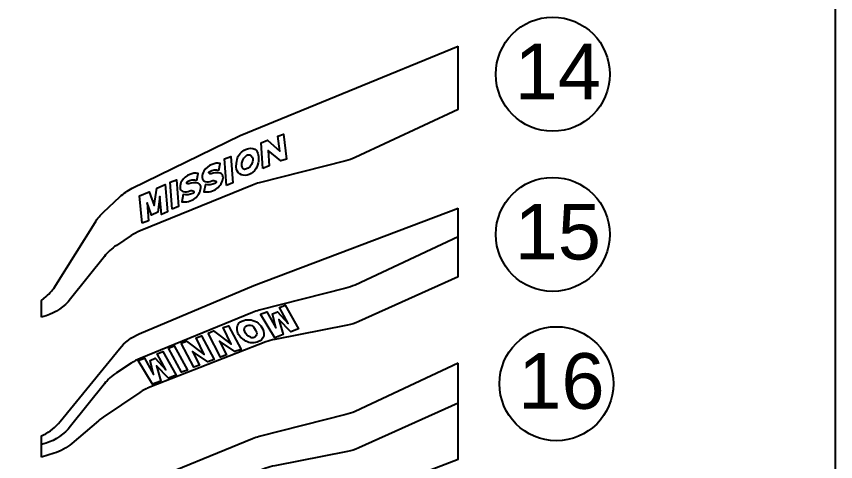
# Model space of a CAD drawing. Header units: centimetres. Extents: x 56783 to 57745, y 15612 to 15912.
# Drawn here: x 57212.5 to 57283.2, y 15797 to 15835.4 of the extents above; entities that cross this region are included whole.
import ezdxf

# ---------------------------------------------------------------- set-up
doc = ezdxf.new("R2010")
doc.units = ezdxf.units.CM
doc.header["$MEASUREMENT"] = 0
for name, color, linetype in [('Exterior', 7, 'Continuous'), ('Lineas', 3, 'Continuous'), ('NUMEROS', 7, 'Continuous'), ('Publicidades 2', 30, 'Continuous')]:
    doc.layers.add(name, color=color, linetype=linetype)

msp = doc.modelspace()

# ---------------------------------------------------------------- linework, layer by layer
at = {"layer": 'Exterior'}
for p, q in [((57250.614, 15827.355), (57250.614, 15832.824)), ((57250.614, 15812.911), (57250.614, 15818.834)), ((57250.614, 15797.171), (57250.614, 15805.466))]:
    msp.add_line(p, q, dxfattribs=at)
msp.add_lwpolyline([(56783.2, 15611.875), (57283.2, 15611.875), (57283.2, 15911.875), (56783.2, 15911.875)], close=True, dxfattribs=at)
for points in [[(57214.638, 15809.439), (57214.638, 15810.862), (57215.036, 15811.214, 0.072228), (57215.862, 15812.189), (57219.254, 15817.615, -0.065392), (57219.991, 15818.508), (57221.387, 15819.811, -0.073973), (57222.464, 15820.553), (57231.773, 15825.113), (57250.614, 15832.824)], [(57250.614, 15827.355), (57241.707, 15823.202, -0.047169), (57240.918, 15822.922), (57233.427, 15821.027, 0.034969), (57232.837, 15820.834), (57223.141, 15816.876, 0.048603), (57222.379, 15816.475), (57221.087, 15815.625, 0.079223), (57220.053, 15814.681), (57217.139, 15811.024, -0.148355), (57215.014, 15809.559), (57214.638, 15809.439)], [(57214.638, 15797.354), (57214.638, 15799.193), (57214.804, 15799.278, 0.104547), (57216.235, 15800.432), (57221.348, 15806.708, -0.122793), (57223.069, 15807.997), (57232.96, 15812.161), (57250.614, 15818.834)], [(57250.614, 15812.911), (57242.017, 15809.057, -0.057104), (57241.052, 15808.751), (57234.761, 15807.52, 0.044487), (57234.003, 15807.3), (57223.99, 15803.404, 0.055707), (57223.116, 15802.946), (57219.937, 15800.801, 0.027932), (57219.542, 15800.501), (57217.248, 15798.548, -0.099543), (57215.716, 15797.697), (57214.638, 15797.354)], [(57250.614, 15805.466), (57241.707, 15801.314, -0.047169), (57240.918, 15801.033), (57233.427, 15799.139, 0.034969), (57232.837, 15798.945), (57223.141, 15794.987, 0.048603), (57222.379, 15794.586), (57221.087, 15793.736, 0.079223), (57220.053, 15792.792), (57217.139, 15789.135, -0.148355), (57215.014, 15787.671), (57214.638, 15787.551)], [(57250.614, 15797.171), (57242.648, 15794.104), (57233.224, 15792.007), (57216.576, 15784.845, -0.538879), (57214.638, 15786.121), (57214.638, 15787.551)]]:
    msp.add_lwpolyline(points, format="xyb", dxfattribs=at)
at = {"layer": 'Lineas'}
for points in [[(57250.614, 15816.363), (57241.707, 15812.211, -0.047169), (57240.918, 15811.93), (57233.427, 15810.036, 0.034969), (57232.837, 15809.842), (57223.141, 15805.885, 0.048603), (57222.379, 15805.483), (57221.087, 15804.633, 0.079223), (57220.053, 15803.69), (57217.139, 15800.032, -0.148355), (57215.014, 15798.568), (57214.638, 15798.448)], [(57250.614, 15802.014), (57242.017, 15798.16, -0.057104), (57241.052, 15797.854), (57234.761, 15796.623, 0.044487), (57234.003, 15796.403), (57223.99, 15792.507, 0.055707), (57223.116, 15792.049), (57219.937, 15789.904, 0.027932), (57219.542, 15789.604), (57217.248, 15787.651, -0.099543), (57215.716, 15786.8), (57214.638, 15786.456)]]:
    msp.add_lwpolyline(points, format="xyb", dxfattribs=at)
at = {"layer": 'NUMEROS'}
for centre in [(57258.776, 15830.392), (57258.776, 15816.575), (57259.09, 15803.7)]:
    msp.add_circle(centre, 4.919, dxfattribs=at)
at = {"layer": 'Publicidades 2'}
for points in [[(57233.735, 15822.274), (57233.6, 15824.481), (57234.15, 15824.702), (57235.193, 15823.755), (57235.043, 15825.048), (57235.512, 15825.235), (57235.787, 15823.074), (57235.286, 15822.91), (57234.202, 15823.814), (57234.29, 15822.481)], [(57230.604, 15820.78), (57230.423, 15823.093), (57230.978, 15823.307), (57231.136, 15821.02)], [(57225.919, 15818.755), (57225.738, 15821.068), (57226.293, 15821.282), (57226.451, 15818.995)], [(57223.319, 15817.544), (57223.09, 15819.914), (57223.912, 15820.248), (57224.366, 15819.077), (57224.592, 15820.566), (57225.318, 15820.894), (57225.497, 15818.531), (57224.976, 15818.296), (57224.848, 15819.834), (57224.658, 15818.484), (57224.126, 15818.244), (57223.748, 15819.302), (57223.855, 15817.754)], [(57233.536, 15809.703), (57234.081, 15809.907), (57234.859, 15808.507), (57234.563, 15809.721), (57234.996, 15809.899), (57235.914, 15808.901), (57235.166, 15810.273), (57235.669, 15810.48), (57236.813, 15808.441), (57236.147, 15808.187), (57235.124, 15809.244), (57235.481, 15807.933), (57234.763, 15807.658)], [(57229.005, 15808.059), (57229.473, 15808.252), (57231.001, 15807.099), (57230.309, 15808.535), (57230.767, 15808.703), (57231.875, 15806.65), (57231.324, 15806.463), (57230.003, 15807.357), (57230.588, 15806.181), (57230.096, 15805.998)], [(57226.675, 15807.189), (57227.143, 15807.382), (57228.671, 15806.23), (57227.979, 15807.665), (57228.437, 15807.833), (57229.546, 15805.78), (57228.994, 15805.593), (57227.674, 15806.487), (57228.259, 15805.311), (57227.766, 15805.129)], [(57222.979, 15805.697), (57223.524, 15805.901), (57224.303, 15804.501), (57224.006, 15805.715), (57224.439, 15805.893), (57225.357, 15804.894), (57224.61, 15806.267), (57225.113, 15806.474), (57226.256, 15804.434), (57225.59, 15804.18), (57224.567, 15805.237), (57224.924, 15803.927), (57224.206, 15803.651)], [(57225.589, 15806.771), (57226.081, 15806.954), (57227.239, 15804.88), (57226.712, 15804.683)]]:
    msp.add_lwpolyline(points, close=True, dxfattribs=at)
for points in [[(57231.5, 15822.873, -0.261588), (57232.136, 15823.84, -0.051373), (57232.524, 15823.992, -0.274302), (57233.182, 15823.814, -0.195844), (57233.326, 15822.74, -0.307535), (57232.376, 15821.698, -0.489538), (57231.44, 15822.381, -0.061327), (57231.5, 15822.873, -1.922563)], [(57229.94, 15822.098), (57230.063, 15822.692, 0.169411), (57229.358, 15822.61, 0.173593), (57228.651, 15822.041, 0.156462), (57228.505, 15821.489, 0.307053), (57228.753, 15821.13, 0.151723), (57229.342, 15821.193, -0.249241), (57229.676, 15821.175, -0.590793), (57229.604, 15820.98, -0.17563), (57228.785, 15820.889), (57228.654, 15820.248, 0.200431), (57229.775, 15820.546, 0.214398), (57230.3, 15821.467, 0.340644), (57230.059, 15821.866, 0.168957), (57229.267, 15821.794, -0.372902), (57229.098, 15821.844, -0.465465), (57229.147, 15821.999, -0.230659), (57229.94, 15822.098, 1.723633)], [(57228.027, 15821.234), (57228.149, 15821.828, 0.169411), (57227.444, 15821.746, 0.173593), (57226.737, 15821.178, 0.156462), (57226.591, 15820.626, 0.307053), (57226.84, 15820.267, 0.151723), (57227.428, 15820.33, -0.249241), (57227.762, 15820.312, -0.590793), (57227.69, 15820.116, -0.17563), (57226.871, 15820.026), (57226.74, 15819.384, 0.200431), (57227.862, 15819.682, 0.214398), (57228.386, 15820.604, 0.340644), (57228.145, 15821.003, 0.168957), (57227.353, 15820.93, -0.372902), (57227.184, 15820.98, -0.465465), (57227.233, 15821.135, -0.230659), (57228.027, 15821.234, 1.723633)], [(57231.643, 15807.954, -0.284087), (57231.661, 15808.934, -0.249662), (57232.885, 15809.161, -0.256093), (57233.781, 15808.237, -0.33129), (57233.614, 15807.487, -0.228133), (57232.541, 15807.259, -0.181195), (57231.643, 15807.954, -2.205662)]]:
    msp.add_lwpolyline(points, format="xyb", dxfattribs=at)
for points in [[(57231.956, 15822.812, -0.178384), (57232.365, 15823.396, -0.209935), (57232.603, 15823.44, -0.078724), (57232.741, 15823.364, -0.279849), (57232.846, 15822.826, -0.288412), (57232.244, 15822.193, -0.495126), (57231.952, 15822.391, -0.109562)], [(57232.173, 15808.216, -0.360386), (57232.278, 15808.661, -0.245103), (57232.781, 15808.709, -0.183239), (57233.177, 15808.144, -0.203686), (57233.192, 15807.926, -0.498397), (57232.661, 15807.702, -0.213167)]]:
    msp.add_lwpolyline(points, format="xyb", close=True, dxfattribs=at)

# ---------------------------------------------------------------- texts
at = {"layer": 'NUMEROS', "char_height": 4.8, "attachment_point": 1}
for s, insert in [('{\\fArial|b0|i0|c0|p34;14}', (57255.478, 15833.029)), ('{\\fArial|b0|i0|c0|p34;15}', (57255.478, 15819.212)), ('{\\fArial|b0|i0|c0|p34;16}', (57255.793, 15806.336))]:
    msp.add_mtext_dynamic_manual_height_columns(s, width=23.69048, gutter_width=1, heights=[0], dxfattribs=dict(at, insert=insert))

doc.saveas('drawing.dxf')
